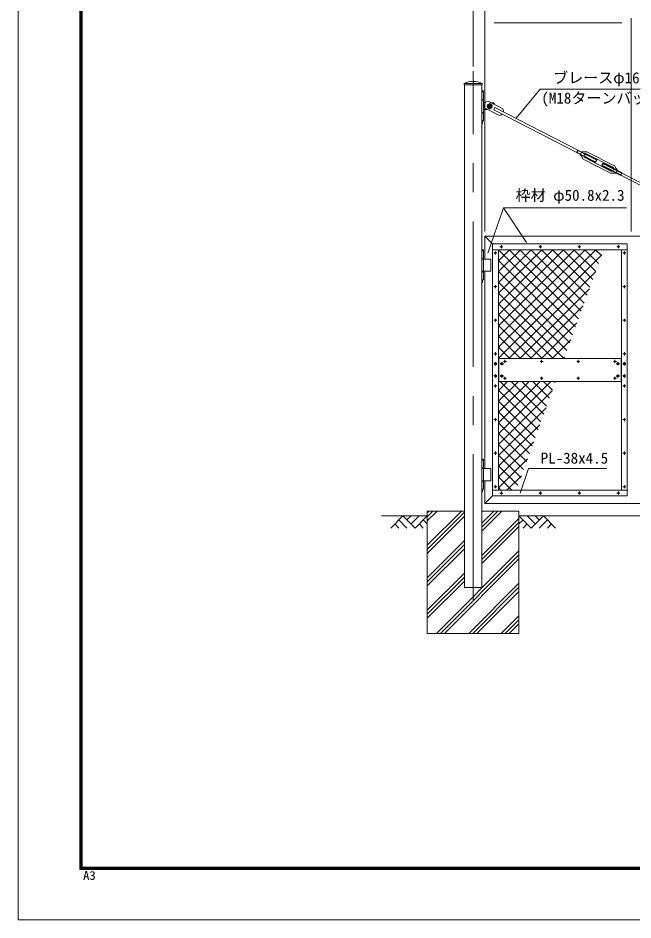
# Model space of a CAD drawing. Units: millimetres, scale not verified. Extents: x -6300 to 6300, y -4455 to 4455.
# Drawn here: x -6300 to -2275, y -4455 to 1447 of the extents above; entities that cross this region are included whole.
import ezdxf
from ezdxf.enums import TextEntityAlignment as Align

# ---------------------------------------------------------------- set-up
doc = ezdxf.new("R2010")
doc.units = ezdxf.units.MM
doc.header["$LTSCALE"] = 30
doc.linetypes.add('USER1', pattern=[50.8, 31.75, -6.35, 6.35, -6.35])
doc.linetypes.add('USER2', pattern=[0.375, 0.25, -0.125])
for name, color, linetype, lineweight in [('0-0_D-DCR-HCH', 7, 'Continuous', 9), ('0-1_D-STR4', 7, 'Continuous', 9), ('0-2_D-STR1', 1, 'Continuous', 18), ('0-3_D-STR3', 3, 'Continuous', 13), ('0-4_D-BMK', 2, 'USER1', 13), ('0-5_D-BGD', 7, 'Continuous', 9), ('0-6_D-STR-DIM', 7, 'Continuous', 9), ('0-8_D-STR-TXT', 7, 'Continuous', 9), ('0-B_D-TTL', 7, 'Continuous', 9)]:
    doc.layers.add(name, color=color, linetype=linetype, lineweight=lineweight)
doc.styles.add('ＭＳ ゴシック', font='')
doc.styles.get('ＭＳ ゴシック').set_extended_font_data('MS Gothic')

msp = doc.modelspace()

# ---------------------------------------------------------------- linework, layer by layer
at = {"layer": '0-0_D-DCR-HCH'}
for p, q in [((-3155.58, -71.24), (-3153.66, -69.32)), ((-3155.58, -141.95), (-3082.95, -69.32)), ((-3155.58, -212.66), (-3012.24, -69.32)), ((-3155.58, -283.38), (-2941.52, -69.32)), ((-3155.58, -354.09), (-2870.81, -69.32)), ((-3155.58, -424.8), (-2800.1, -69.32)), ((-3155.58, -495.51), (-2729.39, -69.32)), ((-3155.58, -566.22), (-2658.68, -69.32)), ((-3155.58, -636.93), (-2587.97, -69.32)), ((-3155.58, -707.64), (-2517.26, -69.32)), ((-2651.38, -574.14), (-3155.58, -69.93)), ((-3155.58, -778.35), (-2479.71, -102.48)), ((-2632.51, -522.3), (-3085.48, -69.32)), ((-2613.64, -470.45), (-3014.77, -69.32)), ((-2594.77, -418.61), (-2944.06, -69.32)), ((-2575.9, -366.77), (-2873.35, -69.32)), ((-2557.03, -314.93), (-2802.64, -69.32)), ((-2538.16, -263.09), (-2731.93, -69.32)), ((-2519.3, -211.24), (-2661.22, -69.32)), ((-2500.43, -159.4), (-2590.51, -69.32)), ((-2481.56, -107.56), (-2519.8, -69.32)), ((-2670.25, -625.98), (-3155.58, -140.65)), ((-2689.12, -677.82), (-3155.58, -211.36)), ((-3087.04, -780.52), (-2520.17, -213.65)), ((-2707.98, -729.66), (-3155.58, -282.07)), ((-2727.84, -780.52), (-3155.58, -352.78)), ((-3016.33, -780.52), (-2560.64, -324.83)), ((-2798.55, -780.52), (-3155.58, -423.49)), ((-2945.62, -780.52), (-2601.1, -436)), ((-2869.26, -780.52), (-3155.58, -494.2)), ((-2939.97, -780.52), (-3155.58, -564.91)), ((-2874.91, -780.52), (-2641.57, -547.18)), ((-3010.68, -780.52), (-3155.58, -635.62)), ((-3081.39, -780.52), (-3155.58, -706.33)), ((-2804.2, -780.52), (-2682.03, -658.35)), ((-3152.1, -780.52), (-3155.58, -777.04)), ((-2733.49, -780.52), (-2722.49, -769.53)), ((-3155.58, -990.48), (-3095.62, -930.52)), ((-3155.58, -1061.19), (-3024.91, -930.52)), ((-3155.58, -1131.9), (-2954.2, -930.52)), ((-3155.58, -1202.61), (-2883.49, -930.52)), ((-3155.58, -1273.32), (-2812.78, -930.52)), ((-2877.8, -1196.24), (-3143.52, -930.52)), ((-2858.94, -1144.4), (-3072.81, -930.52)), ((-2840.07, -1092.56), (-3002.1, -930.52)), ((-2821.2, -1040.71), (-2931.39, -930.52)), ((-2802.33, -988.87), (-2860.68, -930.52)), ((-2783.46, -937.03), (-2789.97, -930.52)), ((-2896.67, -1248.08), (-3155.58, -989.17)), ((-3155.58, -1344.04), (-2803.42, -991.88)), ((-2915.54, -1299.92), (-3155.58, -1059.88)), ((-3155.58, -1414.75), (-2843.89, -1103.05)), ((-2934.41, -1351.76), (-3155.58, -1130.59)), ((-2953.28, -1403.61), (-3155.58, -1201.31)), ((-3155.58, -1485.46), (-2884.35, -1214.23)), ((-2972.15, -1455.45), (-3155.58, -1272.02)), ((-3155.58, -1556.17), (-2924.82, -1325.4)), ((-2991.02, -1507.29), (-3155.58, -1342.73)), ((-3009.89, -1559.13), (-3155.58, -1413.44)), ((-3155.58, -1626.88), (-2965.28, -1436.58)), ((-3028.76, -1610.97), (-3155.58, -1484.15)), ((-3068.72, -1641.72), (-3155.58, -1554.86)), ((-3099.71, -1641.72), (-3005.75, -1547.75)), ((-3139.43, -1641.72), (-3155.58, -1625.57)), ((-3781.02, -1810.52), (-3860.83, -1890.34)), ((-3781.02, -1810.52), (-3701.2, -1890.34)), ((-3754.41, -1837.13), (-3727.8, -1810.52)), ((-3727.8, -1863.73), (-3674.59, -1810.52)), ((-3701.2, -1890.34), (-3621.38, -1810.52)), ((-3621.38, -1844.29), (-3557.61, -1780.52)), ((-3621.38, -1817.77), (-3584.13, -1780.52)), ((-3621.38, -1791.25), (-3610.65, -1780.52)), ((-3621.38, -2003.39), (-3398.51, -1780.52)), ((-3621.38, -2029.9), (-3378.53, -1787.05)), ((-3621.38, -2056.42), (-3378.53, -1813.57)), ((-3264.23, -1911.4), (-3133.35, -1780.52)), ((-3264.23, -1884.88), (-3159.87, -1780.52)), ((-3264.23, -1858.37), (-3186.38, -1780.52)), ((-3264.23, -2070.5), (-3021.38, -1827.65)), ((-2941.56, -1890.34), (-3021.38, -1810.52)), ((-2914.96, -1863.73), (-2968.17, -1810.52)), ((-2861.74, -1810.52), (-2941.56, -1890.34)), ((-2888.21, -1837.26), (-2914.96, -1810.52)), ((-2861.74, -1810.52), (-2781.93, -1890.34)), ((-3834.23, -1863.73), (-3807.5, -1890.34)), ((-3807.62, -1837.13), (-3754.17, -1890.34)), ((-3674.59, -1863.73), (-3647.86, -1890.34)), ((-3647.99, -1837.13), (-3621.38, -1863.61)), ((-3264.23, -2097.02), (-3021.38, -1854.17)), ((-3264.23, -2123.53), (-3021.38, -1880.68)), ((-2994.77, -1837.13), (-3021.38, -1863.61)), ((-2968.17, -1863.73), (-2994.9, -1890.34)), ((-2835.14, -1837.13), (-2888.59, -1890.34)), ((-2808.53, -1863.73), (-2835.26, -1890.34)), ((-3621.38, -2215.52), (-3378.53, -1972.67)), ((-3621.38, -2242.03), (-3378.53, -1999.18)), ((-3621.38, -2268.55), (-3378.53, -2025.7)), ((-3562.12, -2580.52), (-3021.38, -2039.78)), ((-3535.6, -2580.52), (-3021.38, -2066.3)), ((-3509.09, -2580.52), (-3021.38, -2092.81)), ((-3621.38, -2427.65), (-3378.53, -2184.8)), ((-3621.38, -2454.17), (-3378.53, -2211.32)), ((-3621.38, -2480.68), (-3378.53, -2237.83)), ((-3349.99, -2580.52), (-3021.38, -2251.91)), ((-3323.47, -2580.52), (-3021.38, -2278.43)), ((-3296.95, -2580.52), (-3021.38, -2304.95)), ((-3137.85, -2580.52), (-3021.38, -2464.05)), ((-3111.34, -2580.52), (-3021.38, -2490.56)), ((-3084.82, -2580.52), (-3021.38, -2517.08))]:
    msp.add_line(p, q, dxfattribs=at)
at = {"layer": '0-1_D-STR4'}
for p, q in [((-3621.38, -2580.52), (-3621.38, -1780.52)), ((-3378.53, -1780.52), (-3621.38, -1780.52)), ((-3621.38, -2580.52), (-3021.38, -2580.52))]:
    msp.add_line(p, q, dxfattribs=at)
msp.add_lwpolyline([(-3021.38, -2580.52), (-3021.38, -1780.52), (-3264.23, -1780.52)], dxfattribs=at)
at = {"layer": '0-2_D-STR1'}
for p, q in [((-3262.63, 1019.48), (-3380.13, 1019.48)), ((-3380.13, 1019.48), (-3380.13, 1009.48)), ((-3262.63, 1009.48), (-3380.13, 1009.48)), ((-3378.53, -2280.52), (-3378.53, 1009.48)), ((-3264.23, -2280.52), (-3264.23, 1009.48)), ((-3262.63, 1019.48), (-3262.63, 1009.48)), ((-3193.58, -31.32), (-3244.38, 19.48)), ((-2313.28, -31.32), (-3193.58, -31.32)), ((-3193.58, -31.32), (-3193.58, -1679.72)), ((-2313.28, -31.32), (-2313.28, -1679.72)), ((-3244.38, -210.52), (-3244.38, -1500.52)), ((-3244.38, -1580.52), (-3244.38, -1730.52)), ((-3193.58, -1679.72), (-3244.38, -1730.52)), ((-3193.58, -1679.72), (-2313.28, -1679.72)), ((-3244.38, -1730.52), (-1366.28, -1730.52)), ((-3378.53, -2280.52), (-3264.23, -2280.52))]:
    msp.add_line(p, q, dxfattribs=at)
msp.add_lwpolyline([(-1331.38, -838.52), (-1331.38, 19.48), (-3244.38, 19.48), (-3244.38, -130.52)], dxfattribs=at)
msp.add_arc((-3321.38, 893.23), 139.25, 65.04567, 114.95433, dxfattribs=at)
at = {"layer": '0-3_D-STR3'}
for p, q in [((-3255.07, 969.48), (-3264.23, 969.48)), ((-3253.07, 967.48), (-3264.23, 967.48)), ((-3253.06, 964.48), (-3264.23, 964.48)), ((-3255.07, 969.48), (-3253.07, 967.48)), ((-3253.07, 964.48), (-3253.07, 967.48)), ((-3253.06, 912.48), (-3264.23, 912.48)), ((-3253.06, 909.48), (-3264.23, 909.48)), ((-3241.09, 891.48), (-3253.06, 891.48)), ((-3188.06, 891.48), (-3201.17, 891.48)), ((-3188.06, 891.48), (-3201.17, 891.48)), ((-3183.06, 886.48), (-3188.06, 891.48)), ((-3183.06, 886.48), (-3188.06, 891.48)), ((-3183.06, 886.48), (-3183.06, 882.15)), ((-3183.06, 886.48), (-3183.06, 882.15)), ((-3253.06, 829.48), (-3264.23, 829.48)), ((-3253.06, 826.48), (-3264.23, 826.48)), ((-3224.94, 847.48), (-3253.06, 847.48)), ((-3264.23, 753.36), (-3260.56, 759.48)), ((-3255.07, -70.52), (-3264.23, -70.52)), ((-3253.07, -72.52), (-3264.23, -72.52)), ((-3253.06, -75.52), (-3264.23, -75.52)), ((-3255.07, -70.52), (-3253.07, -72.52)), ((-3253.07, -75.52), (-3253.07, -72.52)), ((-3253.06, -75.52), (-3253.06, -265.52)), ((-2313.28, -69.32), (-3193.58, -69.32)), ((-3155.58, -69.32), (-3155.58, -1641.72)), ((-2351.28, -69.32), (-2351.28, -1641.72)), ((-3253.06, -127.52), (-3264.23, -127.52)), ((-3204.85, -130.52), (-3264.23, -130.52)), ((-3204.85, -130.52), (-3204.85, -210.52)), ((-3204.85, -210.52), (-3264.23, -210.52)), ((-3253.06, -213.52), (-3264.23, -213.52)), ((-3253.06, -265.52), (-3264.23, -265.52)), ((-3260.56, -265.52), (-3260.56, -280.52)), ((-3155.58, -780.52), (-2351.28, -780.52)), ((-3153.43, -780.52), (-3153.43, -930.52)), ((-2353.43, -780.52), (-2353.43, -930.52)), ((-3155.58, -930.52), (-2351.28, -930.52)), ((-3255.07, -1440.52), (-3264.23, -1440.52)), ((-3253.07, -1442.52), (-3264.23, -1442.52)), ((-3253.06, -1445.52), (-3264.23, -1445.52)), ((-3255.07, -1440.52), (-3253.07, -1442.52)), ((-3253.07, -1445.52), (-3253.07, -1442.52)), ((-3253.06, -1445.52), (-3253.06, -1635.52)), ((-3253.06, -1497.52), (-3264.23, -1497.52)), ((-3204.85, -1500.52), (-3264.23, -1500.52)), ((-3204.85, -1500.52), (-3204.85, -1580.52)), ((-3204.85, -1580.52), (-3264.23, -1580.52)), ((-3253.06, -1583.52), (-3264.23, -1583.52)), ((-3253.06, -1635.52), (-3264.23, -1635.52)), ((-3260.56, -1635.52), (-3260.56, -1650.52)), ((-3193.58, -1641.72), (-2313.28, -1641.72))]:
    msp.add_line(p, q, dxfattribs=at)
at = {"layer": '0-3_D-STR3', "color": 4}
for p, q in [((-3251.04, 872.17), (-3237.3, 898.84)), ((-3223.83, 903.15), (-3237.3, 898.84)), ((-3223.83, 903.15), (-3126.04, 852.79)), ((-3251.04, 872.17), (-3246.73, 858.7)), ((-3246.73, 858.7), (-3148.94, 808.34)), ((-3185.62, 846.31), (-3178.26, 860.6)), ((-3185.62, 846.31), (-2643.32, 567.01)), ((-3178.26, 860.6), (-2635.96, 581.3)), ((-3126.04, 852.79), (-3121.73, 839.32)), ((-3124.92, 833.13), (-3121.73, 839.32)), ((-3148.94, 808.34), (-3135.47, 812.65)), ((-3135.47, 812.65), (-3132.28, 818.84)), ((-3135.47, 812.65), (-3135.17, 812.65)), ((-2635.49, 582.21), (-2643.73, 566.21)), ((-2641.14, 567.32), (-2643.73, 566.21)), ((-2521.2, 503.1), (-2643.73, 566.21)), ((-2634.89, 579.46), (-2641.14, 567.32)), ((-2518.28, 504.04), (-2641.14, 567.32)), ((-2512.95, 519.1), (-2635.49, 582.21)), ((-2634.89, 579.46), (-2635.49, 582.21)), ((-2512.02, 516.18), (-2634.89, 579.46)), ((-2610.85, 571.77), (-2620.92, 552.21)), ((-2589.54, 558.55), (-2597.78, 542.55)), ((-2597.78, 542.55), (-2595.63, 535.81)), ((-2595.63, 535.81), (-2415.6, 443.09)), ((-2589.54, 558.55), (-2582.81, 560.7)), ((-2582.81, 560.7), (-2402.78, 467.98)), ((-2576.85, 572.26), (-2396.83, 479.54)), ((-2601.58, 524.25), (-2421.55, 431.53)), ((-2512.95, 519.1), (-2521.2, 503.1)), ((-2355.39, 420.15), (-2478.27, 483.43)), ((-2478.27, 483.43), (-2477.33, 480.51)), ((-2469.09, 496.51), (-2477.33, 480.51)), ((-2354.79, 417.4), (-2477.33, 480.51)), ((-2469.09, 496.51), (-2472.01, 495.59)), ((-2346.55, 433.4), (-2469.09, 496.51)), ((-2408.87, 445.25), (-2415.6, 443.09)), ((-2400.62, 461.25), (-2408.87, 445.25)), ((-2400.62, 461.25), (-2402.78, 467.98)), ((-2377.48, 451.58), (-2387.56, 432.02)), ((-2349.14, 432.28), (-2355.39, 420.15)), ((-2355.39, 420.15), (-2354.79, 417.4)), ((-2346.55, 433.4), (-2354.79, 417.4)), ((-2347.03, 432.48), (-2354.39, 418.18)), ((-1678.73, 70.21), (-2354.38, 418.2)), ((-2349.14, 432.28), (-2346.55, 433.4)), ((-1671.37, 84.5), (-2347.03, 432.48))]:
    msp.add_line(p, q, dxfattribs=at)
at = {"layer": '0-3_D-STR3', "color": 4, "linetype": 'USER2'}
for p, q in [((-2604.45, 545.98), (-2582.22, 534.53)), ((-2603.46, 547.91), (-2581.23, 536.46)), ((-2597.2, 560.05), (-2574.98, 548.61)), ((-2596.21, 561.98), (-2573.98, 550.54)), ((-2386.64, 433.8), (-2408.87, 445.25)), ((-2385.65, 435.73), (-2407.87, 447.18)), ((-2379.39, 447.87), (-2401.62, 459.32)), ((-2378.4, 449.8), (-2400.62, 461.25))]:
    msp.add_line(p, q, dxfattribs=at)
at = {"layer": '0-3_D-STR3'}
for points in [[(-3253.06, 964.48), (-3253.06, 774.48), (-3264.23, 774.48)], [(-3260.56, 774.48), (-3260.56, 759.48), (-3264.23, 759.48)], [(-3264.23, -286.64), (-3260.56, -280.52), (-3264.23, -280.52)], [(-3264.23, -1656.64), (-3260.56, -1650.52), (-3264.23, -1650.52)]]:
    msp.add_lwpolyline(points, dxfattribs=at)
for points in [[(-3213.06, 886.8), (-3228.06, 878.14), (-3228.06, 860.82), (-3213.06, 852.16), (-3198.06, 860.82), (-3198.06, 878.14)], [(-3169.08, -811.77), (-3175.58, -808.01), (-3182.08, -811.77), (-3182.08, -819.27), (-3175.58, -823.03), (-3169.08, -819.27)], [(-3126.93, -811.77), (-3133.43, -808.01), (-3139.93, -811.77), (-3139.93, -819.27), (-3133.43, -823.03), (-3126.93, -819.27)], [(-2379.93, -811.77), (-2373.43, -808.01), (-2366.93, -811.77), (-2366.93, -819.27), (-2373.43, -823.03), (-2379.93, -819.27)], [(-2337.78, -811.77), (-2331.28, -808.01), (-2324.78, -811.77), (-2324.78, -819.27), (-2331.28, -823.03), (-2337.78, -819.27)], [(-3169.08, -891.77), (-3175.58, -888.01), (-3182.08, -891.77), (-3182.08, -899.27), (-3175.58, -903.03), (-3169.08, -899.27)], [(-3126.93, -891.77), (-3133.43, -888.01), (-3139.93, -891.77), (-3139.93, -899.27), (-3133.43, -903.03), (-3126.93, -899.27)], [(-2379.93, -891.77), (-2373.43, -888.01), (-2366.93, -891.77), (-2366.93, -899.27), (-2373.43, -903.03), (-2379.93, -899.27)], [(-2337.78, -891.77), (-2331.28, -888.01), (-2324.78, -891.77), (-2324.78, -899.27), (-2331.28, -903.03), (-2337.78, -899.27)]]:
    msp.add_lwpolyline(points, close=True, dxfattribs=at)
at = {"layer": '0-3_D-STR3', "color": 4}
for points in [[(-2620.92, 552.21), (-2610.79, 539.13), (-2601.58, 524.25)], [(-2610.85, 571.77), (-2594.31, 571.12), (-2576.85, 572.26)], [(-2512.95, 519.1), (-2512.02, 516.18), (-2518.28, 504.04), (-2521.2, 503.1)], [(-2349.14, 432.28), (-2472.01, 495.59), (-2478.27, 483.43)], [(-2377.48, 451.58), (-2387.62, 464.67), (-2396.83, 479.54)], [(-2387.56, 432.02), (-2404.09, 432.67), (-2421.55, 431.53)]]:
    msp.add_lwpolyline(points, dxfattribs=at)
at = {"layer": '0-3_D-STR3'}
for centre, radius in [((-3213.06, 869.48), 15), ((-3213.06, 869.48), 10), ((-3213.06, 869.48), 7.83), ((-3135.93, -49.32), 4), ((-2880.93, -49.32), 4), ((-2625.93, -49.32), 4), ((-2370.93, -49.32), 4), ((-3175.58, -90.52), 4), ((-2331.28, -90.52), 4), ((-3175.58, -310.52), 4), ((-2331.28, -310.52), 4), ((-3175.58, -530.52), 4), ((-2331.28, -530.52), 4), ((-3175.58, -750.52), 4), ((-2331.28, -750.52), 4), ((-3175.58, -815.52), 6.25), ((-3133.43, -815.52), 6.25), ((-3113.43, -800.52), 4), ((-2873.43, -800.52), 4), ((-2633.43, -800.52), 4), ((-2393.43, -800.52), 4), ((-2373.43, -815.52), 6.25), ((-2331.28, -815.52), 6.25), ((-3175.58, -895.52), 6.25), ((-3133.43, -895.52), 6.25), ((-3113.43, -910.52), 4), ((-2873.43, -910.52), 4), ((-2633.43, -910.52), 4), ((-2393.43, -910.52), 4), ((-2373.43, -895.52), 6.25), ((-2331.28, -895.52), 6.25), ((-3175.58, -960.52), 4), ((-2331.28, -960.52), 4), ((-3175.58, -1180.52), 4), ((-2331.28, -1180.52), 4), ((-3175.58, -1400.52), 4), ((-2331.28, -1400.52), 4), ((-3175.58, -1620.52), 4), ((-2331.28, -1620.52), 4), ((-3135.93, -1661.72), 4), ((-2880.93, -1661.72), 4), ((-2625.93, -1661.72), 4), ((-2370.93, -1661.72), 4)]:
    msp.add_circle(centre, radius, dxfattribs=at)
at = {"layer": '0-4_D-BMK'}
for p, q in [((-3321.38, -2360.52), (-3321.38, 1099.48)), ((-3213.06, 849.33), (-3213.06, 891.01)), ((-3230.82, 869.48), (-3194.59, 869.48)), ((-3145.91, -49.32), (-3125.96, -49.32)), ((-3135.93, -59.29), (-3135.93, -39.34)), ((-2890.91, -49.32), (-2870.96, -49.32)), ((-2880.93, -59.29), (-2880.93, -39.34)), ((-2635.91, -49.32), (-2615.96, -49.32)), ((-2625.93, -59.29), (-2625.93, -39.34)), ((-2380.91, -49.32), (-2360.96, -49.32)), ((-2370.93, -59.29), (-2370.93, -39.34)), ((-3165.61, -90.52), (-3185.56, -90.52)), ((-3175.58, -100.49), (-3175.58, -80.54)), ((-2341.26, -90.52), (-2321.31, -90.52)), ((-2331.28, -100.49), (-2331.28, -80.54)), ((-3165.61, -310.52), (-3185.56, -310.52)), ((-3175.58, -320.49), (-3175.58, -300.54)), ((-2341.26, -310.52), (-2321.31, -310.52)), ((-2331.28, -320.49), (-2331.28, -300.54)), ((-3165.61, -530.52), (-3185.56, -530.52)), ((-3175.58, -540.49), (-3175.58, -520.54)), ((-2341.26, -530.52), (-2321.31, -530.52)), ((-2331.28, -540.49), (-2331.28, -520.54)), ((-3165.61, -750.52), (-3185.56, -750.52)), ((-3175.58, -760.49), (-3175.58, -740.54)), ((-2341.26, -750.52), (-2321.31, -750.52)), ((-2331.28, -760.49), (-2331.28, -740.54)), ((-3165.58, -815.52), (-3185.58, -815.52)), ((-3175.58, -804.38), (-3175.58, -826.66)), ((-3123.43, -815.52), (-3143.43, -815.52)), ((-3133.43, -805.52), (-3133.43, -825.52)), ((-3103.46, -800.52), (-3123.41, -800.52)), ((-3113.43, -810.49), (-3113.43, -790.54)), ((-2863.46, -800.52), (-2883.41, -800.52)), ((-2873.43, -810.49), (-2873.43, -790.54)), ((-2623.46, -800.52), (-2643.41, -800.52)), ((-2633.43, -810.49), (-2633.43, -790.54)), ((-2383.46, -800.52), (-2403.41, -800.52)), ((-2393.43, -810.49), (-2393.43, -790.54)), ((-2383.43, -815.52), (-2363.43, -815.52)), ((-2373.43, -805.52), (-2373.43, -825.52)), ((-2341.28, -815.52), (-2321.28, -815.52)), ((-2331.28, -804.38), (-2331.28, -826.66)), ((-3175.58, -884.38), (-3175.58, -906.66)), ((-2331.28, -884.38), (-2331.28, -906.66)), ((-3165.58, -895.52), (-3185.58, -895.52)), ((-3123.43, -895.52), (-3143.43, -895.52)), ((-3133.43, -885.52), (-3133.43, -905.52)), ((-3103.46, -910.52), (-3123.41, -910.52)), ((-3113.43, -900.54), (-3113.43, -920.49)), ((-2863.46, -910.52), (-2883.41, -910.52)), ((-2873.43, -900.54), (-2873.43, -920.49)), ((-2623.46, -910.52), (-2643.41, -910.52)), ((-2633.43, -900.54), (-2633.43, -920.49)), ((-2383.46, -910.52), (-2403.41, -910.52)), ((-2393.43, -900.54), (-2393.43, -920.49)), ((-2383.43, -895.52), (-2363.43, -895.52)), ((-2373.43, -885.52), (-2373.43, -905.52)), ((-2341.28, -895.52), (-2321.28, -895.52)), ((-3165.61, -960.52), (-3185.56, -960.52)), ((-3175.58, -950.54), (-3175.58, -970.49)), ((-2341.26, -960.52), (-2321.31, -960.52)), ((-2331.28, -950.54), (-2331.28, -970.49)), ((-3175.58, -1170.54), (-3175.58, -1190.49)), ((-2331.28, -1170.54), (-2331.28, -1190.49)), ((-3165.61, -1180.52), (-3185.56, -1180.52)), ((-2341.26, -1180.52), (-2321.31, -1180.52)), ((-3165.61, -1400.52), (-3185.56, -1400.52)), ((-3175.58, -1390.54), (-3175.58, -1410.49)), ((-2341.26, -1400.52), (-2321.31, -1400.52)), ((-2331.28, -1390.54), (-2331.28, -1410.49)), ((-3165.61, -1620.52), (-3185.56, -1620.52)), ((-3175.58, -1610.54), (-3175.58, -1630.49)), ((-3135.93, -1651.74), (-3135.93, -1671.69)), ((-2880.93, -1651.74), (-2880.93, -1671.69)), ((-2625.93, -1651.74), (-2625.93, -1671.69)), ((-2370.93, -1651.74), (-2370.93, -1671.69)), ((-2341.26, -1620.52), (-2321.31, -1620.52)), ((-2331.28, -1610.54), (-2331.28, -1630.49)), ((-3145.91, -1661.72), (-3125.96, -1661.72)), ((-2890.91, -1661.72), (-2870.96, -1661.72)), ((-2635.91, -1661.72), (-2615.96, -1661.72)), ((-2380.91, -1661.72), (-2360.96, -1661.72))]:
    msp.add_line(p, q, dxfattribs=at)
at = {"layer": '0-5_D-BGD'}
for p, q in [((-3921.38, -1810.52), (-3621.38, -1810.52)), ((-3021.38, -1810.52), (366.62, -1810.52))]:
    msp.add_line(p, q, dxfattribs=at)
at = {"layer": '0-6_D-STR-DIM'}
for p, q in [((-3321.38, 1129.48), (-3321.38, 1806.48)), ((-3244.38, 393.48), (-3244.38, 1626.48)), ((-3244.38, 49.48), (-3244.38, 1446.48)), ((-2347.88, 1416.48), (-3184.38, 1416.48)), ((-2287.88, 49.48), (-2287.88, 1446.48)), ((-2287.88, 49.48), (-2287.88, 1446.48))]:
    msp.add_line(p, q, dxfattribs=at)
at = {"layer": '0-8_D-STR-TXT'}
msp.add_line((-3121.88, 205.07), (-2971.38, -21.71), dxfattribs=at)
for points in [[(-1882.26, 982.06), (-2881.87, 982.06), (-3039.39, 791.31)], [(-2317.96, 205.07), (-3121.88, 205.07), (-3224.66, -90.81)], [(-2446.43, -1500.67), (-2957.97, -1500.67), (-3013.15, -1661.51)]]:
    msp.add_lwpolyline(points, dxfattribs=at)
at = {"layer": '0-B_D-TTL', "color": 2, "lineweight": 18}
msp.add_lwpolyline([(-6300, 4455), (6300, 4455), (6300, -4455), (-6300, -4455)], close=True, dxfattribs=at)
at = {"layer": '0-B_D-TTL'}
for points in [[(-5895, 4125), (5895, 4125), (5895, -4125), (-5895, -4125)], [(-5891.25, 4121.25), (5891.25, 4121.25), (5891.25, -4121.25), (-5891.25, -4121.25)], [(-5887.5, 4117.5), (5887.5, 4117.5), (5887.5, -4117.5), (-5887.5, -4117.5)], [(-5883.75, 4113.75), (5883.75, 4113.75), (5883.75, -4113.75), (-5883.75, -4113.75)], [(-5880, 4110), (5880, 4110), (5880, -4110), (-5880, -4110)]]:
    msp.add_lwpolyline(points, close=True, dxfattribs=at)

# ---------------------------------------------------------------- texts
at = {"layer": '0-8_D-STR-TXT', "style": 'ＭＳ ゴシック'}
for s, p in [('ブレースφ16', (-2797.87, 998.27)), ('(M18ターンバックル付)', (-2874.82, 865.38)), ('枠材 φ50.8x2.3', (-3043.21, 229.27)), ('PL-38x4.5', (-2879.3, -1490.55))]:
    msp.add_text(s, height=72.14, dxfattribs=at).set_placement(p, align=Align.BOTTOM_LEFT)
at = {"layer": '0-B_D-TTL', "style": 'ＭＳ ゴシック', "width": 1.05}
msp.add_text('A3', height=57.73, dxfattribs=at).set_placement((-5874.13, -4210.22), align=Align.BOTTOM_LEFT)

doc.saveas('drawing.dxf')
